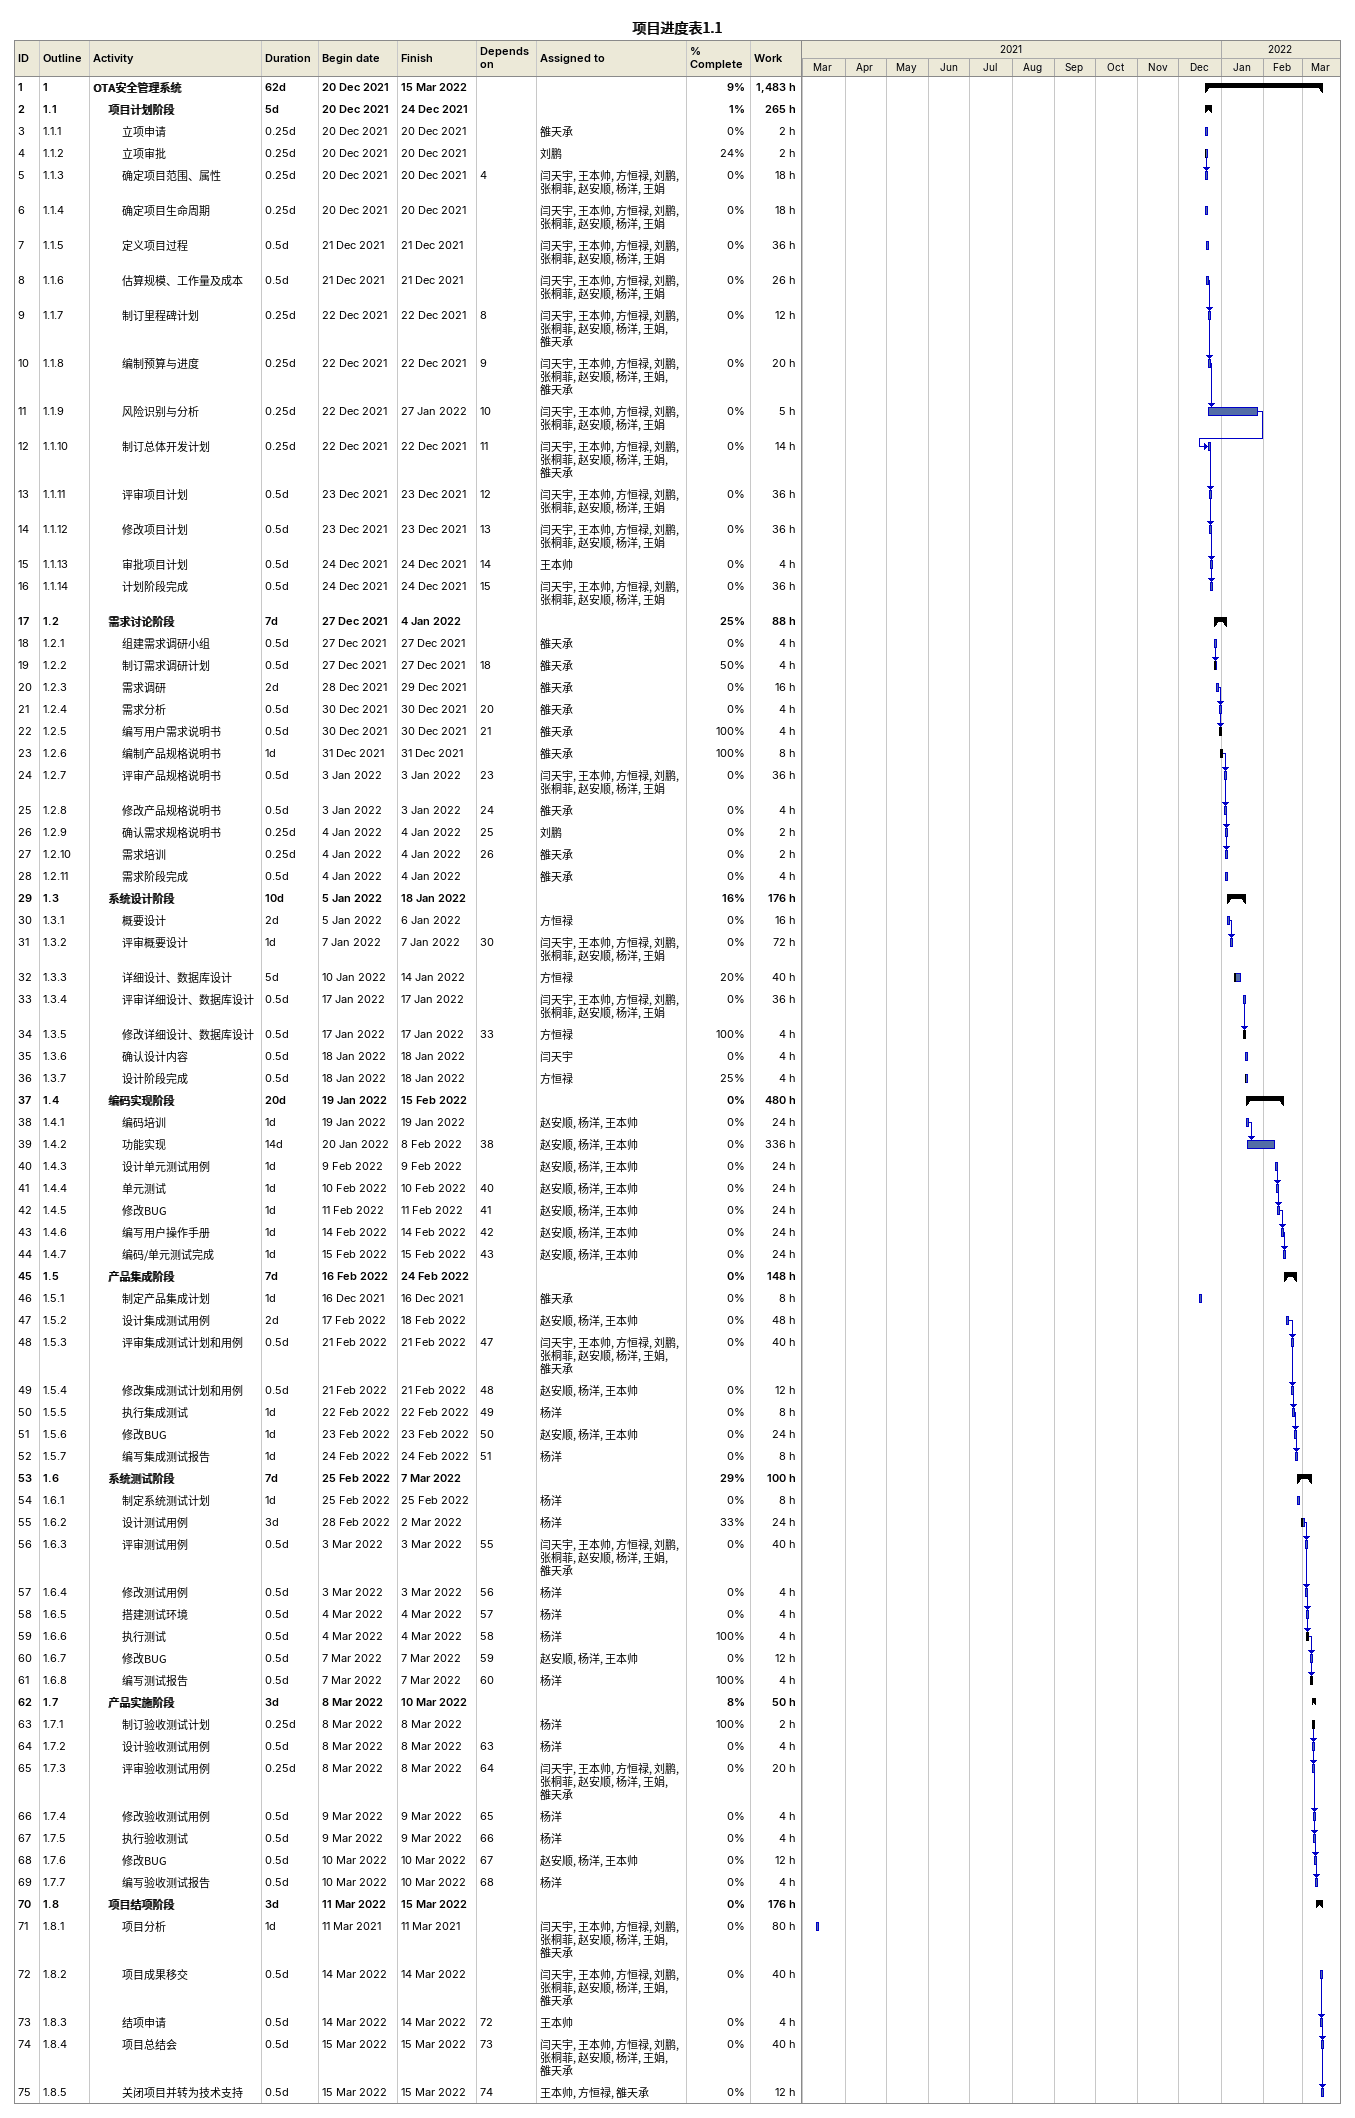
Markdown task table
项目进度表1.1

| ID | WBS | Task | Duration | Start | Finish | Predecessors | Resources | % complete | Work (h) |
|---|---|---|---|---|---|---|---|---|---|
| 1 | 1 | **OTA安全管理系统** | 62d | 2021-12-20 | 2022-03-15 |  |  | 9 | 1483 |
| 2 | 1.1 | **项目计划阶段** | 5d | 2021-12-20 | 2021-12-24 |  |  | 1 | 265 |
| 3 | 1.1.1 | 立项申请 | 0.25d | 2021-12-20 | 2021-12-20 |  | 雒天承 | 0 | 2 |
| 4 | 1.1.2 | 立项审批 | 0.25d | 2021-12-20 | 2021-12-20 |  | 刘鹏 | 24 | 2 |
| 5 | 1.1.3 | 确定项目范围、属性 | 0.25d | 2021-12-20 | 2021-12-20 | 4 | 闫天宇, 王本帅, 方恒禄, 刘鹏, 张桐菲, 赵安顺, 杨洋, 王娟 | 0 | 18 |
| 6 | 1.1.4 | 确定项目生命周期 | 0.25d | 2021-12-20 | 2021-12-20 |  | 闫天宇, 王本帅, 方恒禄, 刘鹏, 张桐菲, 赵安顺, 杨洋, 王娟 | 0 | 18 |
| 7 | 1.1.5 | 定义项目过程 | 0.5d | 2021-12-21 | 2021-12-21 |  | 闫天宇, 王本帅, 方恒禄, 刘鹏, 张桐菲, 赵安顺, 杨洋, 王娟 | 0 | 36 |
| 8 | 1.1.6 | 估算规模、工作量及成本 | 0.5d | 2021-12-21 | 2021-12-21 |  | 闫天宇, 王本帅, 方恒禄, 刘鹏, 张桐菲, 赵安顺, 杨洋, 王娟 | 0 | 26 |
| 9 | 1.1.7 | 制订里程碑计划 | 0.25d | 2021-12-22 | 2021-12-22 | 8 | 闫天宇, 王本帅, 方恒禄, 刘鹏, 张桐菲, 赵安顺, 杨洋, 王娟, 雒天承 | 0 | 12 |
| 10 | 1.1.8 | 编制预算与进度 | 0.25d | 2021-12-22 | 2021-12-22 | 9 | 闫天宇, 王本帅, 方恒禄, 刘鹏, 张桐菲, 赵安顺, 杨洋, 王娟, 雒天承 | 0 | 20 |
| 11 | 1.1.9 | 风险识别与分析 | 0.25d | 2021-12-22 | 2022-01-27 | 10 | 闫天宇, 王本帅, 方恒禄, 刘鹏, 张桐菲, 赵安顺, 杨洋, 王娟 | 0 | 5 |
| 12 | 1.1.10 | 制订总体开发计划 | 0.25d | 2021-12-22 | 2021-12-22 | 11 | 闫天宇, 王本帅, 方恒禄, 刘鹏, 张桐菲, 赵安顺, 杨洋, 王娟, 雒天承 | 0 | 14 |
| 13 | 1.1.11 | 评审项目计划 | 0.5d | 2021-12-23 | 2021-12-23 | 12 | 闫天宇, 王本帅, 方恒禄, 刘鹏, 张桐菲, 赵安顺, 杨洋, 王娟 | 0 | 36 |
| 14 | 1.1.12 | 修改项目计划 | 0.5d | 2021-12-23 | 2021-12-23 | 13 | 闫天宇, 王本帅, 方恒禄, 刘鹏, 张桐菲, 赵安顺, 杨洋, 王娟 | 0 | 36 |
| 15 | 1.1.13 | 审批项目计划 | 0.5d | 2021-12-24 | 2021-12-24 | 14 | 王本帅 | 0 | 4 |
| 16 | 1.1.14 | 计划阶段完成 | 0.5d | 2021-12-24 | 2021-12-24 | 15 | 闫天宇, 王本帅, 方恒禄, 刘鹏, 张桐菲, 赵安顺, 杨洋, 王娟 | 0 | 36 |
| 17 | 1.2 | **需求讨论阶段** | 7d | 2021-12-27 | 2022-01-04 |  |  | 25 | 88 |
| 18 | 1.2.1 | 组建需求调研小组 | 0.5d | 2021-12-27 | 2021-12-27 |  | 雒天承 | 0 | 4 |
| 19 | 1.2.2 | 制订需求调研计划 | 0.5d | 2021-12-27 | 2021-12-27 | 18 | 雒天承 | 50 | 4 |
| 20 | 1.2.3 | 需求调研 | 2d | 2021-12-28 | 2021-12-29 |  | 雒天承 | 0 | 16 |
| 21 | 1.2.4 | 需求分析 | 0.5d | 2021-12-30 | 2021-12-30 | 20 | 雒天承 | 0 | 4 |
| 22 | 1.2.5 | 编写用户需求说明书 | 0.5d | 2021-12-30 | 2021-12-30 | 21 | 雒天承 | 100 | 4 |
| 23 | 1.2.6 | 编制产品规格说明书 | 1d | 2021-12-31 | 2021-12-31 |  | 雒天承 | 100 | 8 |
| 24 | 1.2.7 | 评审产品规格说明书 | 0.5d | 2022-01-03 | 2022-01-03 | 23 | 闫天宇, 王本帅, 方恒禄, 刘鹏, 张桐菲, 赵安顺, 杨洋, 王娟 | 0 | 36 |
| 25 | 1.2.8 | 修改产品规格说明书 | 0.5d | 2022-01-03 | 2022-01-03 | 24 | 雒天承 | 0 | 4 |
| 26 | 1.2.9 | 确认需求规格说明书 | 0.25d | 2022-01-04 | 2022-01-04 | 25 | 刘鹏 | 0 | 2 |
| 27 | 1.2.10 | 需求培训 | 0.25d | 2022-01-04 | 2022-01-04 | 26 | 雒天承 | 0 | 2 |
| 28 | 1.2.11 | 需求阶段完成 | 0.5d | 2022-01-04 | 2022-01-04 |  | 雒天承 | 0 | 4 |
| 29 | 1.3 | **系统设计阶段** | 10d | 2022-01-05 | 2022-01-18 |  |  | 16 | 176 |
| 30 | 1.3.1 | 概要设计 | 2d | 2022-01-05 | 2022-01-06 |  | 方恒禄 | 0 | 16 |
| 31 | 1.3.2 | 评审概要设计 | 1d | 2022-01-07 | 2022-01-07 | 30 | 闫天宇, 王本帅, 方恒禄, 刘鹏, 张桐菲, 赵安顺, 杨洋, 王娟 | 0 | 72 |
| 32 | 1.3.3 | 详细设计、数据库设计 | 5d | 2022-01-10 | 2022-01-14 |  | 方恒禄 | 20 | 40 |
| 33 | 1.3.4 | 评审详细设计、数据库设计 | 0.5d | 2022-01-17 | 2022-01-17 |  | 闫天宇, 王本帅, 方恒禄, 刘鹏, 张桐菲, 赵安顺, 杨洋, 王娟 | 0 | 36 |
| 34 | 1.3.5 | 修改详细设计、数据库设计 | 0.5d | 2022-01-17 | 2022-01-17 | 33 | 方恒禄 | 100 | 4 |
| 35 | 1.3.6 | 确认设计内容 | 0.5d | 2022-01-18 | 2022-01-18 |  | 闫天宇 | 0 | 4 |
| 36 | 1.3.7 | 设计阶段完成 | 0.5d | 2022-01-18 | 2022-01-18 |  | 方恒禄 | 25 | 4 |
| 37 | 1.4 | **编码实现阶段** | 20d | 2022-01-19 | 2022-02-15 |  |  | 0 | 480 |
| 38 | 1.4.1 | 编码培训 | 1d | 2022-01-19 | 2022-01-19 |  | 赵安顺, 杨洋, 王本帅 | 0 | 24 |
| 39 | 1.4.2 | 功能实现 | 14d | 2022-01-20 | 2022-02-08 | 38 | 赵安顺, 杨洋, 王本帅 | 0 | 336 |
| 40 | 1.4.3 | 设计单元测试用例 | 1d | 2022-02-09 | 2022-02-09 |  | 赵安顺, 杨洋, 王本帅 | 0 | 24 |
| 41 | 1.4.4 | 单元测试 | 1d | 2022-02-10 | 2022-02-10 | 40 | 赵安顺, 杨洋, 王本帅 | 0 | 24 |
| 42 | 1.4.5 | 修改BUG | 1d | 2022-02-11 | 2022-02-11 | 41 | 赵安顺, 杨洋, 王本帅 | 0 | 24 |
| 43 | 1.4.6 | 编写用户操作手册 | 1d | 2022-02-14 | 2022-02-14 | 42 | 赵安顺, 杨洋, 王本帅 | 0 | 24 |
| 44 | 1.4.7 | 编码/单元测试完成 | 1d | 2022-02-15 | 2022-02-15 | 43 | 赵安顺, 杨洋, 王本帅 | 0 | 24 |
| 45 | 1.5 | **产品集成阶段** | 7d | 2022-02-16 | 2022-02-24 |  |  | 0 | 148 |
| 46 | 1.5.1 | 制定产品集成计划 | 1d | 2021-12-16 | 2021-12-16 |  | 雒天承 | 0 | 8 |
| 47 | 1.5.2 | 设计集成测试用例 | 2d | 2022-02-17 | 2022-02-18 |  | 赵安顺, 杨洋, 王本帅 | 0 | 48 |
| 48 | 1.5.3 | 评审集成测试计划和用例 | 0.5d | 2022-02-21 | 2022-02-21 | 47 | 闫天宇, 王本帅, 方恒禄, 刘鹏, 张桐菲, 赵安顺, 杨洋, 王娟, 雒天承 | 0 | 40 |
| 49 | 1.5.4 | 修改集成测试计划和用例 | 0.5d | 2022-02-21 | 2022-02-21 | 48 | 赵安顺, 杨洋, 王本帅 | 0 | 12 |
| 50 | 1.5.5 | 执行集成测试 | 1d | 2022-02-22 | 2022-02-22 | 49 | 杨洋 | 0 | 8 |
| 51 | 1.5.6 | 修改BUG | 1d | 2022-02-23 | 2022-02-23 | 50 | 赵安顺, 杨洋, 王本帅 | 0 | 24 |
| 52 | 1.5.7 | 编写集成测试报告 | 1d | 2022-02-24 | 2022-02-24 | 51 | 杨洋 | 0 | 8 |
| 53 | 1.6 | **系统测试阶段** | 7d | 2022-02-25 | 2022-03-07 |  |  | 29 | 100 |
| 54 | 1.6.1 | 制定系统测试计划 | 1d | 2022-02-25 | 2022-02-25 |  | 杨洋 | 0 | 8 |
| 55 | 1.6.2 | 设计测试用例 | 3d | 2022-02-28 | 2022-03-02 |  | 杨洋 | 33 | 24 |
| 56 | 1.6.3 | 评审测试用例 | 0.5d | 2022-03-03 | 2022-03-03 | 55 | 闫天宇, 王本帅, 方恒禄, 刘鹏, 张桐菲, 赵安顺, 杨洋, 王娟, 雒天承 | 0 | 40 |
| 57 | 1.6.4 | 修改测试用例 | 0.5d | 2022-03-03 | 2022-03-03 | 56 | 杨洋 | 0 | 4 |
| 58 | 1.6.5 | 搭建测试环境 | 0.5d | 2022-03-04 | 2022-03-04 | 57 | 杨洋 | 0 | 4 |
| 59 | 1.6.6 | 执行测试 | 0.5d | 2022-03-04 | 2022-03-04 | 58 | 杨洋 | 100 | 4 |
| 60 | 1.6.7 | 修改BUG | 0.5d | 2022-03-07 | 2022-03-07 | 59 | 赵安顺, 杨洋, 王本帅 | 0 | 12 |
| 61 | 1.6.8 | 编写测试报告 | 0.5d | 2022-03-07 | 2022-03-07 | 60 | 杨洋 | 100 | 4 |
| 62 | 1.7 | **产品实施阶段** | 3d | 2022-03-08 | 2022-03-10 |  |  | 8 | 50 |
| 63 | 1.7.1 | 制订验收测试计划 | 0.25d | 2022-03-08 | 2022-03-08 |  | 杨洋 | 100 | 2 |
| 64 | 1.7.2 | 设计验收测试用例 | 0.5d | 2022-03-08 | 2022-03-08 | 63 | 杨洋 | 0 | 4 |
| 65 | 1.7.3 | 评审验收测试用例 | 0.25d | 2022-03-08 | 2022-03-08 | 64 | 闫天宇, 王本帅, 方恒禄, 刘鹏, 张桐菲, 赵安顺, 杨洋, 王娟, 雒天承 | 0 | 20 |
| 66 | 1.7.4 | 修改验收测试用例 | 0.5d | 2022-03-09 | 2022-03-09 | 65 | 杨洋 | 0 | 4 |
| 67 | 1.7.5 | 执行验收测试 | 0.5d | 2022-03-09 | 2022-03-09 | 66 | 杨洋 | 0 | 4 |
| 68 | 1.7.6 | 修改BUG | 0.5d | 2022-03-10 | 2022-03-10 | 67 | 赵安顺, 杨洋, 王本帅 | 0 | 12 |
| 69 | 1.7.7 | 编写验收测试报告 | 0.5d | 2022-03-10 | 2022-03-10 | 68 | 杨洋 | 0 | 4 |
| 70 | 1.8 | **项目结项阶段** | 3d | 2022-03-11 | 2022-03-15 |  |  | 0 | 176 |
| 71 | 1.8.1 | 项目分析 | 1d | 2021-03-11 | 2021-03-11 |  | 闫天宇, 王本帅, 方恒禄, 刘鹏, 张桐菲, 赵安顺, 杨洋, 王娟, 雒天承 | 0 | 80 |
| 72 | 1.8.2 | 项目成果移交 | 0.5d | 2022-03-14 | 2022-03-14 |  | 闫天宇, 王本帅, 方恒禄, 刘鹏, 张桐菲, 赵安顺, 杨洋, 王娟, 雒天承 | 0 | 40 |
| 73 | 1.8.3 | 结项申请 | 0.5d | 2022-03-14 | 2022-03-14 | 72 | 王本帅 | 0 | 4 |
| 74 | 1.8.4 | 项目总结会 | 0.5d | 2022-03-15 | 2022-03-15 | 73 | 闫天宇, 王本帅, 方恒禄, 刘鹏, 张桐菲, 赵安顺, 杨洋, 王娟, 雒天承 | 0 | 40 |
| 75 | 1.8.5 | 关闭项目并转为技术支持 | 0.5d | 2022-03-15 | 2022-03-15 | 74 | 王本帅, 方恒禄, 雒天承 | 0 | 12 |
